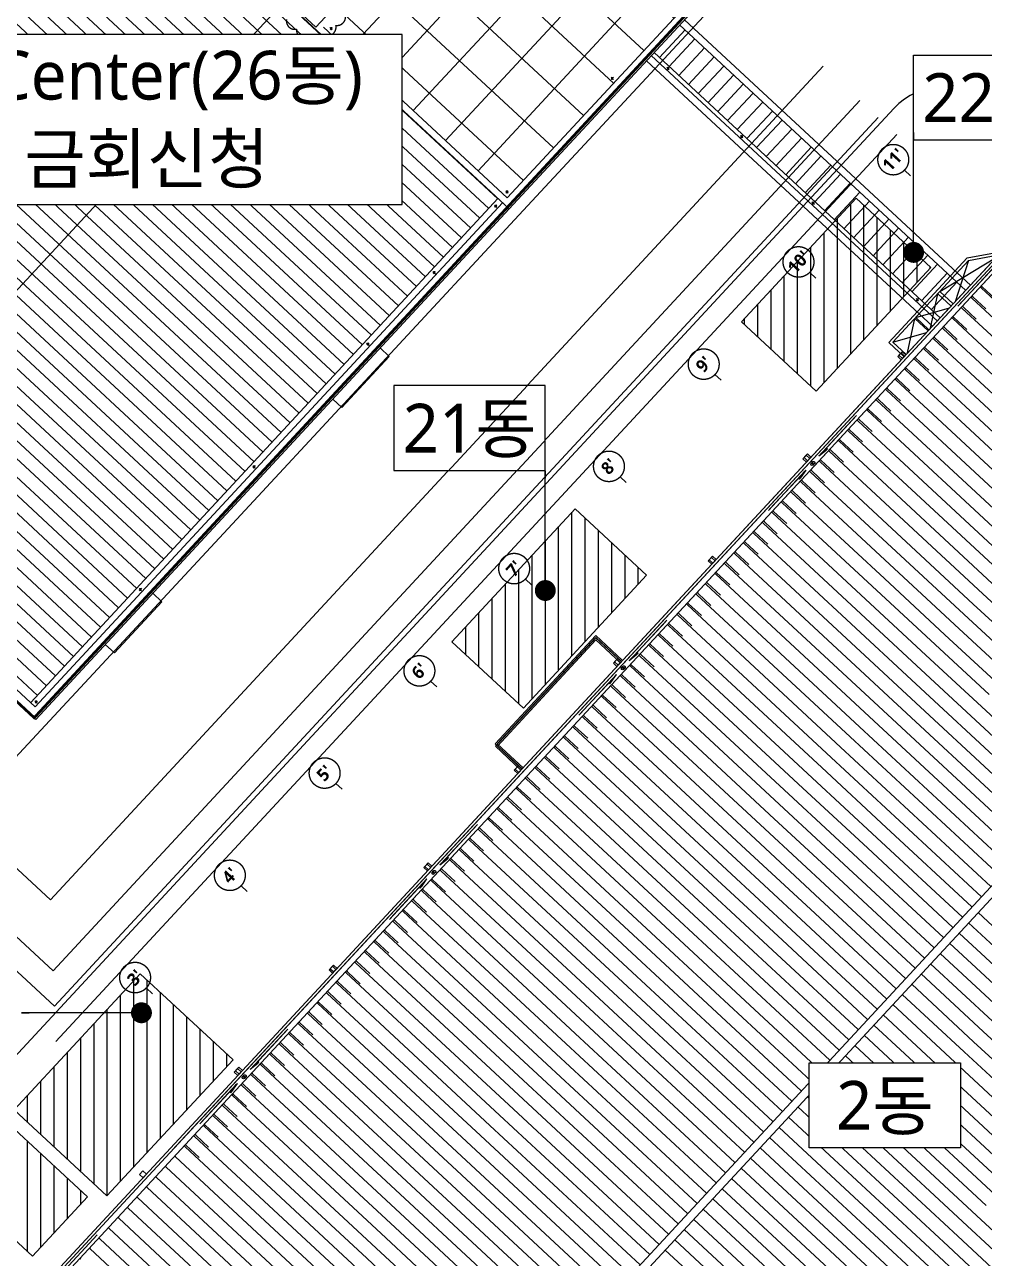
# Model space of a CAD drawing. Header units: millimetres. Extents: x 0 to 841000, y 0 to 594000.
# Drawn here: x 269345 to 338204, y 309302 to 397777 of the extents above; entities that cross this region are included whole.
import ezdxf
from ezdxf.enums import TextEntityAlignment as Align
from ezdxf.xclip import XClip

# ---------------------------------------------------------------- set-up
doc = ezdxf.new("R2010")
doc.units = ezdxf.units.MM
doc.header["$LTSCALE"] = 1000
doc.header["$XCLIPFRAME"] = 0
doc.linetypes.add('DASHED', pattern=[0.75, 0.5, -0.25])
doc.layers.get('Defpoints').update_dxf_attribs({"color": 137})
for name, color, linetype in [('SYM-LEAD', 6, 'Continuous'), ('TEXT', 3, 'Continuous'), ('XR-PLAN$0$ELE-3', 8, 'Continuous'), ('XR-PLAN$0$ELE-4', 8, 'Continuous'), ('XR-PLAN$0$ELE-5', 8, 'Continuous'), ('XR-PLAN$0$ELE-6', 8, 'Continuous'), ('XR-PLAN$0$ELE-8', 8, 'Continuous'), ('XR-PLAN$0$HAT', 8, 'Continuous'), ('XR-PLAN$0$R.D', 6, 'Continuous'), ('XR-PLAN$0$WALL-D', 8, 'Continuous'), ('XR-PLAN$0$입면선', 8, 'Continuous'), ('XR-SITE PLAN$0$ETC-8', 8, 'Continuous'), ('XR-SITE PLAN$0$건물', 3, 'Continuous'), ('XR-SITE PLAN$0$입면선', 8, 'Continuous'), ('일반형 주차', 5, 'Continuous')]:
    doc.layers.add(name, color=color, linetype=linetype)
doc.layers.add('XR-PLAN$0$추가 수정 사항', color=167, linetype='Continuous', plot=False)
doc.styles.add('$0$스타일1', font='malgun.ttf')
doc.styles.add('XR-PLAN$0$스타일2', font='malgunbd.ttf')
doc.styles.add('스타일1', font='malgun.ttf')
doc.dimstyles.new('DIM-QD 1', dxfattribs={"dimtxt": 3, "dimasz": 1.5, "dimexe": 1, "dimexo": 0, "dimgap": 1, "dimtad": 1, "dimdec": 3, "dimdsep": 46, "dimlunit": 6, "dimtxsty": '$0$스타일1', "dimblk1": 'ARCHTICK', "dimblk2": 'ARCHTICK', "dimsah": 1, "dimcen": 0, "dimclrd": 256, "dimclre": 256, "dimclrt": 3, "dimazin": 2, "dimtfac": 1, "dimtdec": 3, "dimtix": 1, "dimtmove": 2, "dimatfit": 3, "dimldrblk": 'ARCHTICK', "dimfxl": 1, "dimtolj": 1, "dimtzin": 0, "dimarcsym": 0})

# ---------------------------------------------------------------- blocks, each defined once
blk = doc.blocks.new('_ARCHTICK')
at = {"color": 0, "linetype": 'ByBlock', "const_width": 0.15}
blk.add_lwpolyline([(-0.5, -0.5), (0.5, 0.5)], dxfattribs=at)
blk = doc.blocks.new('XR-PLAN$0$1')
blk.add_line((0, 600), (0, 0))
blk.add_circle((0, 1700), 1100)
at = {"style": 'XR-PLAN$0$스타일2'}
blk.add_attdef('X', text='', height=900, dxfattribs=at).set_placement((0, 1700), align=Align.MIDDLE)
blk = doc.blocks.new('XR-PLAN$0$I-Center 지붕 평면도')
at = {"layer": 'XR-PLAN$0$입면선', "ltscale": 200}
for p, q in [((-50300, 3200), (-50300, 570)), ((-50300, 3200), (-39700, 3200)), ((-50200, 3100), (-50200, 570)), ((-50200, 3100), (-39800, 3100)), ((-39800, 3100), (-39800, 570)), ((-39700, 3200), (-39700, 570)), ((-100350, 570), (540, 570)), ((-100150, 370), (340, 370)), ((-84582, 205), (-80736, 205)), ((-81428, 205), (-81428, 105)), ((-81428, 105), (-80736, 205)), ((-75418, 205), (-79264, 205)), ((-78572, 105), (-79264, 205)), ((-78572, 205), (-78572, 105)), ((-64582, 205), (-60736, 205)), ((-61428, 205), (-61428, 105)), ((-61428, 105), (-60736, 205)), ((-55418, 205), (-59264, 205)), ((-58572, 105), (-59264, 205)), ((-58572, 205), (-58572, 105)), ((-44582, 205), (-40736, 205)), ((-41428, 205), (-41428, 105)), ((-41428, 105), (-40736, 205)), ((-35418, 205), (-39264, 205)), ((-38572, 105), (-39264, 205)), ((-38572, 205), (-38572, 105)), ((-24582, 205), (-20736, 205)), ((-21428, 205), (-21428, 105)), ((-21428, 105), (-20736, 205)), ((-15418, 205), (-19264, 205)), ((-18572, 105), (-19264, 205)), ((-18572, 205), (-18572, 105)), ((-4582, 205), (-736, 205)), ((-100150, -30), (340, -30)), ((-100150, -29700), (340, -29700)), ((-100150, -30300), (340, -30300))]:
    blk.add_line(p, q, dxfattribs=at)
at = {"layer": 'XR-PLAN$0$입면선', "ltscale": 20}
for p, q in [((-88500, -15000), (-88500, -130)), ((-87500, -15000), (-87500, -130)), ((-86500, -130), (-86500, -30)), ((-86500, -15000), (-86500, -130)), ((-85500, -130), (-85500, -30)), ((-85500, -15000), (-85500, -130)), ((-84500, -130), (-84500, -30)), ((-84500, -15000), (-84500, -130)), ((-83500, -130), (-83500, -30)), ((-83500, -15000), (-83500, -130)), ((-82500, -130), (-82500, -30)), ((-82500, -15000), (-82500, -130)), ((-81500, -130), (-81500, -30)), ((-81500, -15000), (-81500, -130)), ((-80500, -130), (-80500, -30)), ((-80500, -15000), (-80500, -130)), ((-79500, -130), (-79500, -30)), ((-79500, -15000), (-79500, -130)), ((-78500, -130), (-78500, -30)), ((-78500, -15000), (-78500, -130)), ((-77500, -130), (-77500, -30)), ((-77500, -29700), (-77500, -130)), ((-76500, -130), (-76500, -30)), ((-76500, -29700), (-76500, -130)), ((-75500, -130), (-75500, -30)), ((-75500, -29700), (-75500, -130)), ((-74500, -130), (-74500, -30)), ((-74500, -15000), (-74500, -130)), ((-73500, -130), (-73500, -30)), ((-73500, -15000), (-73500, -130)), ((-72500, -130), (-72500, -30)), ((-72500, -15000), (-72500, -130)), ((-71500, -130), (-71500, -30)), ((-71500, -15000), (-71500, -130)), ((-70500, -130), (-70500, -30)), ((-70500, -15000), (-70500, -130)), ((-69500, -130), (-69500, -30)), ((-69500, -15000), (-69500, -130)), ((-68500, -130), (-68500, -30)), ((-68500, -15000), (-68500, -130)), ((-67500, -130), (-67500, -30)), ((-67500, -15000), (-67500, -130)), ((-66500, -130), (-66500, -30)), ((-66500, -15000), (-66500, -130)), ((-65500, -130), (-65500, -30)), ((-65500, -15000), (-65500, -130)), ((-64500, -130), (-64500, -30)), ((-64500, -15000), (-64500, -130)), ((-63500, -130), (-63500, -30)), ((-63500, -15000), (-63500, -130)), ((-62500, -130), (-62500, -30)), ((-62500, -15000), (-62500, -130)), ((-61500, -130), (-61500, -30)), ((-61500, -15000), (-61500, -130)), ((-60500, -130), (-60500, -30)), ((-60500, -15000), (-60500, -130)), ((-59500, -130), (-59500, -30)), ((-59500, -15000), (-59500, -130)), ((-58500, -130), (-58500, -30)), ((-58500, -15000), (-58500, -130)), ((-57500, -130), (-57500, -30)), ((-57500, -15000), (-57500, -130)), ((-56500, -130), (-56500, -30)), ((-56500, -15000), (-56500, -130)), ((-55500, -130), (-55500, -30)), ((-55500, -15000), (-55500, -130)), ((-54500, -130), (-54500, -30)), ((-54500, -15000), (-54500, -130)), ((-53500, -130), (-53500, -30)), ((-53500, -15000), (-53500, -130)), ((-52500, -130), (-52500, -30)), ((-52500, -15000), (-52500, -130)), ((-51500, -130), (-51500, -30)), ((-51500, -15000), (-51500, -130)), ((-50500, -130), (-50500, -30)), ((-50500, -15000), (-50500, -130)), ((-49500, -130), (-49500, -30)), ((-49500, -15000), (-49500, -130)), ((-48500, -130), (-48500, -30)), ((-48500, -15000), (-48500, -130)), ((-47500, -130), (-47500, -30)), ((-47500, -15000), (-47500, -130)), ((-46500, -130), (-46500, -30)), ((-46500, -15000), (-46500, -130)), ((-45500, -130), (-45500, -30)), ((-45500, -15000), (-45500, -130)), ((-44500, -130), (-44500, -30)), ((-44500, -15000), (-44500, -130)), ((-43500, -130), (-43500, -30)), ((-43500, -15000), (-43500, -130)), ((-42500, -130), (-42500, -30)), ((-42500, -15000), (-42500, -130)), ((-41500, -130), (-41500, -30)), ((-41500, -15000), (-41500, -130)), ((-40500, -130), (-40500, -30)), ((-40500, -15000), (-40500, -130)), ((-39500, -130), (-39500, -30)), ((-39500, -15000), (-39500, -130)), ((-38500, -130), (-38500, -30)), ((-38500, -15000), (-38500, -130)), ((-37500, -130), (-37500, -30)), ((-37500, -15000), (-37500, -130)), ((-36500, -130), (-36500, -30)), ((-36500, -15000), (-36500, -130)), ((-35500, -130), (-35500, -30)), ((-35500, -15000), (-35500, -130)), ((-34500, -130), (-34500, -30)), ((-34500, -15000), (-34500, -130)), ((-33500, -130), (-33500, -30)), ((-33500, -15000), (-33500, -130)), ((-32500, -130), (-32500, -30)), ((-32500, -15000), (-32500, -130)), ((-31500, -130), (-31500, -30)), ((-31500, -15000), (-31500, -130)), ((-30500, -130), (-30500, -30)), ((-30500, -15000), (-30500, -130)), ((-29500, -130), (-29500, -30)), ((-29500, -15000), (-29500, -130)), ((-28500, -130), (-28500, -30)), ((-28500, -15000), (-28500, -130)), ((-27500, -130), (-27500, -30)), ((-27500, -15000), (-27500, -130)), ((-26500, -130), (-26500, -30)), ((-26500, -15000), (-26500, -130)), ((-25500, -130), (-25500, -30)), ((-25500, -15000), (-25500, -130)), ((-24500, -130), (-24500, -30)), ((-24500, -15000), (-24500, -130)), ((-23500, -130), (-23500, -30)), ((-23500, -29700), (-23500, -130)), ((-22500, -130), (-22500, -30)), ((-22500, -29700), (-22500, -130)), ((-21500, -130), (-21500, -30)), ((-21500, -15000), (-21500, -130)), ((-20500, -130), (-20500, -30)), ((-20500, -15000), (-20500, -130)), ((-19500, -130), (-19500, -30)), ((-19500, -15000), (-19500, -130)), ((-18500, -130), (-18500, -30)), ((-18500, -15000), (-18500, -130)), ((-17500, -130), (-17500, -30)), ((-17500, -15000), (-17500, -130)), ((-16500, -130), (-16500, -30)), ((-16500, -15000), (-16500, -130)), ((-15500, -130), (-15500, -30)), ((-15500, -15000), (-15500, -130)), ((-14500, -130), (-14500, -30)), ((-14500, -15000), (-14500, -130)), ((-13500, -130), (-13500, -30)), ((-13500, -15000), (-13500, -130)), ((-12500, -130), (-12500, -30)), ((-12500, -15000), (-12500, -130)), ((-11500, -130), (-11500, -30)), ((-11500, -15000), (-11500, -130)), ((-10500, -130), (-10500, -30)), ((-10500, -15000), (-10500, -130)), ((-9500, -130), (-9500, -30)), ((-9500, -15000), (-9500, -130)), ((-8500, -130), (-8500, -30)), ((-8500, -15000), (-8500, -130)), ((-7500, -130), (-7500, -30)), ((-7500, -15000), (-7500, -130)), ((-6500, -130), (-6500, -30)), ((-6500, -15000), (-6500, -130)), ((-5500, -130), (-5500, -30)), ((-5500, -15000), (-5500, -130)), ((-4500, -130), (-4500, -30)), ((-4500, -15000), (-4500, -130)), ((-3500, -130), (-3500, -30)), ((-3500, -15000), (-3500, -130)), ((-2500, -130), (-2500, -30)), ((-2500, -15000), (-2500, -130))]:
    blk.add_line(p, q, dxfattribs=at)
at = {"layer": 'XR-PLAN$0$입면선', "ltscale": 200}
for points in [[(-80175, 570), (-79825, 570), (-79825, 920), (-80175, 920)], [(-70175, 570), (-69825, 570), (-69825, 920), (-70175, 920)], [(-60175, 570), (-59825, 570), (-59825, 920), (-60175, 920)], [(-50650, 570), (-50300, 570), (-50300, 920), (-50650, 920)], [(-40175, 570), (-39825, 570), (-39825, 920), (-40175, 920)], [(-30175, 570), (-29825, 570), (-29825, 920), (-30175, 920)], [(-20175, 570), (-19825, 570), (-19825, 920), (-20175, 920)], [(-10175, 570), (-9825, 570), (-9825, 920), (-10175, 920)]]:
    blk.add_lwpolyline(points, close=True, dxfattribs=at)
for centre in [(-80000, 170), (-60000, 170), (-40000, 170), (-20000, 170)]:
    blk.add_circle(centre, 100, dxfattribs=at)
blk = doc.blocks.new('XR-PLAN$0$sheet-line')
at = {"layer": 'Defpoints'}
blk.add_lwpolyline([(168200, -356400), (0, -356400), (0, -237600), (168200, -237600)], close=True, dxfattribs=at)
blk = doc.blocks.new('XR-PLAN$0$%%P150RD')
at = {"layer": 'XR-PLAN$0$R.D', "color": 1}
for p, q in [((-175, 0), (175, 0)), ((0, 175), (0, -175))]:
    blk.add_line(p, q, dxfattribs=at)
at = {"layer": 'XR-PLAN$0$R.D'}
blk.add_circle((0, 0), 75, dxfattribs=at)
blk = doc.blocks.new('XR-PLAN')
at = {"layer": 'XR-PLAN$0$HAT'}
h = blk.add_hatch(dxfattribs=at)
h.set_pattern_fill('LINE', color=256, scale=300, angle=90)
h.set_pattern_definition([(90, (-15137.6, -419518.9), (-952.5, 6e-14), [])])
h.paths.add_polyline_path([(391400, 64400), (378100, 64400), (378100, 55900), (391400, 55900)])
h.paths.add_polyline_path([(402900, 64400), (391400, 64400), (391400, 55900), (402900, 55900)])
h.paths.add_polyline_path([(414400, 64400), (402900, 64400), (402900, 55900), (414400, 55900)])
h.paths.add_polyline_path([(427400, 64400), (414400, 64400), (414400, 55900), (427400, 55900)])
h.paths.add_polyline_path([(391400, 72900), (378100, 72900), (378100, 64400), (391400, 64400)])
h.paths.add_polyline_path([(402900, 72900), (391400, 72900), (391400, 64400), (402900, 64400)])
h.paths.add_polyline_path([(414400, 72900), (402900, 72900), (402900, 64400), (414400, 64400)])
h.paths.add_polyline_path([(427400, 72900), (414400, 72900), (414400, 64400), (427400, 64400)])
h.paths.add_polyline_path([(391400, 85250), (378100, 85250), (378100, 72900), (391400, 72900)])
h.paths.add_polyline_path([(427400, 85250), (414400, 85250), (414400, 72900), (427400, 72900)])
h.paths.add_polyline_path([(414400, 85250), (402900, 85250), (402900, 72900), (414400, 72900)])
h.paths.add_polyline_path([(402900, 85250), (391400, 85250), (391400, 72900), (402900, 72900)])
h.paths.add_polyline_path([(391400, 43550), (402900, 43550), (402900, 55900), (391400, 55900)])
h.paths.add_polyline_path([(378100, 43550), (391400, 43550), (391400, 55900), (378100, 55900)])
h.paths.add_polyline_path([(414400, 43550), (427400, 43550), (427400, 55900), (414400, 55900)])
h.paths.add_polyline_path([(402900, 43550), (414400, 43550), (414400, 55900), (402900, 55900)])
h = blk.add_hatch(dxfattribs=at)
h.set_pattern_fill('ANSI37', color=256, scale=1000, angle=45)
h.set_pattern_definition([(90, (103600, 26150), (-3175, 0), []), (180, (103600, 26150), (-2e-13, -3175), [])])
h.paths.add_polyline_path([(438400, 55900), (427900, 55900), (427900, 43100), (438400, 43100)])
h.paths.add_polyline_path([(438400, 85700), (427900, 85700), (427900, 73900), (438400, 73900)])
h.paths.add_polyline_path([(448700, 85700), (438400, 85700), (438400, 73900), (448700, 73900)])
h.paths.add_polyline_path([(448700, 55900), (438400, 55900), (438400, 43100), (448700, 43100)])
h.paths.add_polyline_path([(438400, 72725), (448700, 72725), (448700, 73900), (438400, 73900)])
h.paths.add_polyline_path([(436300, 56200), (433900, 56200), (433900, 60075), (436300, 60075)], flags=16)
h.paths.add_polyline_path([(427900, 66310), (436500, 66310), (436500, 61490), (427900, 61490), (427900, 55900), (438400, 55900), (438400, 73900), (427900, 73900)])
h.paths.add_polyline_path([(448700, 72115), (438400, 72115), (438400, 55900), (448700, 55900)])
h = blk.add_hatch(dxfattribs=at)
h.set_pattern_fill('_USER', color=256, scale=950, pattern_type=0)
h.set_pattern_definition([(0, (0, 0), (0, 950), [])])
h.paths.add_polyline_path([(442700, 42465), (442700, 14440), (445400, 14440), (445400, 42465)])
at = {"layer": 'Defpoints'}
for points in [[(345700, 114600), (483100, 114600), (483100, 4200), (345700, 4200)], [(461100, 25700), (361500, 25700), (361500, 102300), (461100, 102300)], [(459300, 27500), (363300, 27500), (363300, 100500), (459300, 100500)], [(457500, 29300), (365100, 29300), (365100, 98700), (457500, 98700)], [(453900, 32900), (368700, 32900), (368700, 95100), (453900, 95100)]]:
    blk.add_lwpolyline(points, close=True, dxfattribs=at)
at = {"layer": 'XR-PLAN$0$ELE-3'}
blk.add_line((427900, 61100), (427900, 43100), dxfattribs=at)
blk.add_lwpolyline([(427400, 42465), (449335, 42465), (449335, 86335), (427400, 86335)], close=True, dxfattribs=at)
blk.add_lwpolyline([(448700, 72115), (448700, 43100), (427900, 43100)], dxfattribs=at)
at = {"layer": 'XR-PLAN$0$ELE-4'}
blk.add_line((378100, 64400), (427400, 64400), dxfattribs=at)
for points in [[(427400, 42465), (377465, 42465), (377465, 86335), (427400, 86335)], [(427400, 43100), (378100, 43100), (378100, 85700), (427400, 85700)]]:
    blk.add_lwpolyline(points, dxfattribs=at)
at = {"layer": 'XR-PLAN$0$ELE-5'}
for p, q in [((378100, 43550), (427400, 43550)), ((442700, 42465), (442700, 14440))]:
    blk.add_line(p, q, dxfattribs=at)
at = {"layer": 'XR-PLAN$0$ELE-6'}
for p, q in [((441900, 42465), (441900, 14440)), ((442400, 42465), (442400, 14440)), ((445400, 14440), (445400, 42465)), ((445900, 14440), (445900, 42465))]:
    blk.add_line(p, q, dxfattribs=at)
blk.add_lwpolyline([(434625, 66310), (427540, 66310), (427540, 61490), (436385, 61490), (436385, 66310), (435625, 66310)], dxfattribs=at)
at = {"layer": 'XR-PLAN$0$ELE-8'}
for points in [[(384800, 42465), (384800, 41565), (389800, 41565), (389800, 42465)], [(408800, 42465), (408800, 41565), (413800, 41565), (413800, 42465)]]:
    blk.add_lwpolyline(points, dxfattribs=at)
at = {"layer": 'XR-PLAN$0$추가 수정 사항'}
blk.add_lwpolyline([(426490.17, 63408.3, 0.52056705), (426490.17, 62408.3, 0.52056705), (426490.17, 61408.3, 0.52056705), (426607.14, 60525.27, 0.52056705), (427607.14, 60525.27, 0.52056705), (428607.14, 60525.27, 0.52056705), (429607.14, 60525.27, 0.52056705)], format="xyb", dxfattribs=at)
ref = blk.add_blockref('XR-PLAN$0$I-Center 지붕 평면도', (448900, 13900))
XClip(ref).set_block_clipping_path([(-103200.0000000001, -9668.800941873), (34200, 100522.8029125886)])
at = {"layer": 'Defpoints'}
ref = blk.add_blockref('XR-PLAN$0$1', (368737.06, 22952.64), dxfattribs=at)
ref.add_attrib('X', "3'", dxfattribs={"height": 900, "style": 'XR-PLAN$0$스타일2'}).set_placement((368737.06, 24652.64), align=Align.MIDDLE)
ref = blk.add_blockref('XR-PLAN$0$1', (378737.06, 22952.64), dxfattribs=at)
ref.add_attrib('X', "4'", dxfattribs={"height": 900, "style": 'XR-PLAN$0$스타일2'}).set_placement((378737.06, 24652.64), align=Align.MIDDLE)
ref = blk.add_blockref('XR-PLAN$0$1', (388737.06, 22952.64), dxfattribs=at)
ref.add_attrib('X', "5'", dxfattribs={"height": 900, "style": 'XR-PLAN$0$스타일2'}).set_placement((388737.06, 24652.64), align=Align.MIDDLE)
ref = blk.add_blockref('XR-PLAN$0$1', (398737.06, 22952.64), dxfattribs=at)
ref.add_attrib('X', "6'", dxfattribs={"height": 900, "style": 'XR-PLAN$0$스타일2'}).set_placement((398737.06, 24652.64), align=Align.MIDDLE)
ref = blk.add_blockref('XR-PLAN$0$1', (408737.06, 22952.64), dxfattribs=at)
ref.add_attrib('X', "7'", dxfattribs={"height": 900, "style": 'XR-PLAN$0$스타일2'}).set_placement((408737.06, 24652.64), align=Align.MIDDLE)
ref = blk.add_blockref('XR-PLAN$0$1', (418737.06, 22952.64), dxfattribs=at)
ref.add_attrib('X', "8'", dxfattribs={"height": 900, "style": 'XR-PLAN$0$스타일2'}).set_placement((418737.06, 24652.64), align=Align.MIDDLE)
ref = blk.add_blockref('XR-PLAN$0$1', (428737.06, 22952.64), dxfattribs=at)
ref.add_attrib('X', "9'", dxfattribs={"height": 900, "style": 'XR-PLAN$0$스타일2'}).set_placement((428737.06, 24652.64), align=Align.MIDDLE)
ref = blk.add_blockref('XR-PLAN$0$1', (438737.06, 22952.64), dxfattribs=at)
ref.add_attrib('X', "10'", dxfattribs={"height": 900, "style": 'XR-PLAN$0$스타일2'}).set_placement((438737.06, 24652.64), align=Align.MIDDLE)
ref = blk.add_blockref('XR-PLAN$0$1', (448737.06, 22952.64), dxfattribs=at)
ref.add_attrib('X', "11'", dxfattribs={"height": 900, "style": 'XR-PLAN$0$스타일2'}).set_placement((448737.06, 24652.64), align=Align.MIDDLE)
at = {"layer": 'XR-PLAN$0$R.D', "xscale": -0.6666666666666666, "yscale": 0.6666666666666666, "zscale": 0.6666666666666666}
for p in [(428200, 60615), (378400, 43300), (389400, 43300), (401400, 43300), (413400, 43300), (420400, 43300), (426900, 43300), (428200, 43400), (439300, 43400), (442550, 40950), (442550, 33750), (442550, 26750), (442550, 16550)]:
    blk.add_blockref('XR-PLAN$0$%%P150RD', p, dxfattribs=at)
at = {"layer": 'XR-PLAN$0$WALL-D'}
blk.add_blockref('XR-PLAN$0$sheet-line', (336400, 356400), dxfattribs=at)
blk = doc.blocks.new('XR-SITE PLAN$0$I-Center roof')
at = {"ltscale": 200}
for p, q in [((177075, 231080), (177075, 228580)), ((177075, 231080), (187675, 231080)), ((177175, 230980), (177175, 228580)), ((177175, 230980), (187575, 230980)), ((187575, 230980), (187575, 228580)), ((187675, 231080), (187675, 228580)), ((217506, 228580), (217506, 230080)), ((217506, 230080), (225773, 230080)), ((225773, 230080), (227795, 228580)), ((217706, 228580), (217706, 229880)), ((217706, 229880), (225706, 229880)), ((217706, 229880), (219861, 228580)), ((217872, 228580), (220027, 229880)), ((220027, 228580), (220027, 229880)), ((220125, 228580), (220125, 229880)), ((220125, 229880), (222294, 228580)), ((220283, 228580), (222461, 229880)), ((222461, 228580), (222461, 229880)), ((222661, 228580), (222661, 229880)), ((222661, 229880), (227236, 228580)), ((225706, 229880), (222878, 228580)), ((225706, 229880), (227454, 228580)), ((126675, 228580), (228075, 228580)), ((126875, 228380), (227875, 228380)), ((126875, 227980), (227875, 227980)), ((131957, 228215), (128110, 228215)), ((142792, 228215), (146639, 228215)), ((145946, 228215), (145946, 228115)), ((145946, 228115), (146639, 228215)), ((151957, 228215), (148110, 228215)), ((148803, 228115), (148110, 228215)), ((148803, 228215), (148803, 228115)), ((162792, 228215), (166639, 228215)), ((165946, 228215), (165946, 228115)), ((165946, 228115), (166639, 228215)), ((171957, 228215), (168110, 228215)), ((168803, 228115), (168110, 228215)), ((168803, 228215), (168803, 228115)), ((182792, 228215), (186639, 228215)), ((185946, 228215), (185946, 228115)), ((185946, 228115), (186639, 228215)), ((191957, 228215), (188110, 228215)), ((188803, 228115), (188110, 228215)), ((188803, 228215), (188803, 228115)), ((202792, 228215), (206639, 228215)), ((205946, 228215), (205946, 228115)), ((205946, 228115), (206639, 228215)), ((211957, 228215), (208110, 228215)), ((208803, 228115), (208110, 228215)), ((208803, 228215), (208803, 228115)), ((222792, 228215), (226639, 228215)), ((126875, 198180), (227875, 198180)), ((126875, 197580), (227875, 197580))]:
    blk.add_line(p, q, dxfattribs=at)
at = {"ltscale": 20}
for p, q in [((129875, 227880), (129875, 227980)), ((130875, 227880), (130875, 227980)), ((130875, 212880), (130875, 227880)), ((131875, 227880), (131875, 227980)), ((131875, 212880), (131875, 227880)), ((132875, 227880), (132875, 227980)), ((132875, 212880), (132875, 227880)), ((133875, 227880), (133875, 227980)), ((133875, 212880), (133875, 227880)), ((134875, 227880), (134875, 227980)), ((134875, 212880), (134875, 227880)), ((135875, 227880), (135875, 227980)), ((135875, 212880), (135875, 227880)), ((136875, 227880), (136875, 227980)), ((136875, 212880), (136875, 227880)), ((137875, 227880), (137875, 227980)), ((137875, 212880), (137875, 227880)), ((138875, 227880), (138875, 227980)), ((138875, 212880), (138875, 227880)), ((139875, 227880), (139875, 227980)), ((139875, 212880), (139875, 227880)), ((140875, 227880), (140875, 227980)), ((140875, 212880), (140875, 227880)), ((141875, 227880), (141875, 227980)), ((141875, 212880), (141875, 227880)), ((142875, 227880), (142875, 227980)), ((142875, 212880), (142875, 227880)), ((143875, 227880), (143875, 227980)), ((143875, 212880), (143875, 227880)), ((144875, 227880), (144875, 227980)), ((144875, 212880), (144875, 227880)), ((145875, 227880), (145875, 227980)), ((145875, 212880), (145875, 227880)), ((146875, 227880), (146875, 227980)), ((146875, 212880), (146875, 227880)), ((147875, 227880), (147875, 227980)), ((147875, 212880), (147875, 227880)), ((148875, 227880), (148875, 227980)), ((148875, 212880), (148875, 227880)), ((149875, 227880), (149875, 227980)), ((149875, 198180), (149875, 227880)), ((150875, 227880), (150875, 227980)), ((150875, 198180), (150875, 227880)), ((151875, 227880), (151875, 227980)), ((151875, 212880), (151875, 227880)), ((152875, 227880), (152875, 227980)), ((152875, 212880), (152875, 227880)), ((153875, 227880), (153875, 227980)), ((153875, 212880), (153875, 227880)), ((154875, 227880), (154875, 227980)), ((154875, 212880), (154875, 227880)), ((155875, 227880), (155875, 227980)), ((155875, 212880), (155875, 227880)), ((156875, 227880), (156875, 227980)), ((156875, 212880), (156875, 227880)), ((157875, 227880), (157875, 227980)), ((157875, 212880), (157875, 227880)), ((158875, 227880), (158875, 227980)), ((158875, 212880), (158875, 227880)), ((159875, 227880), (159875, 227980)), ((159875, 212880), (159875, 227880)), ((160875, 227880), (160875, 227980)), ((160875, 212880), (160875, 227880)), ((161875, 227880), (161875, 227980)), ((161875, 212880), (161875, 227880)), ((162875, 227880), (162875, 227980)), ((162875, 212880), (162875, 227880)), ((163875, 227880), (163875, 227980)), ((163875, 212880), (163875, 227880)), ((164875, 227880), (164875, 227980)), ((164875, 212880), (164875, 227880)), ((165875, 227880), (165875, 227980)), ((165875, 212880), (165875, 227880)), ((166875, 227880), (166875, 227980)), ((166875, 212880), (166875, 227880)), ((167875, 227880), (167875, 227980)), ((167875, 212880), (167875, 227880)), ((168875, 227880), (168875, 227980)), ((168875, 212880), (168875, 227880)), ((169875, 227880), (169875, 227980)), ((169875, 212880), (169875, 227880)), ((170875, 227880), (170875, 227980)), ((170875, 212880), (170875, 227880)), ((171875, 227880), (171875, 227980)), ((171875, 212880), (171875, 227880)), ((172875, 227880), (172875, 227980)), ((172875, 212880), (172875, 227880)), ((173875, 227880), (173875, 227980)), ((173875, 212880), (173875, 227880)), ((174875, 227880), (174875, 227980)), ((174875, 212880), (174875, 227880)), ((175875, 227880), (175875, 227980)), ((175875, 212880), (175875, 227880)), ((176875, 227880), (176875, 227980)), ((176875, 212880), (176875, 227880)), ((177875, 227880), (177875, 227980)), ((177875, 212880), (177875, 227880)), ((178875, 227880), (178875, 227980)), ((178875, 212880), (178875, 227880)), ((179875, 227880), (179875, 227980)), ((179875, 212880), (179875, 227880)), ((180875, 227880), (180875, 227980)), ((180875, 212880), (180875, 227880)), ((181875, 227880), (181875, 227980)), ((181875, 212880), (181875, 227880)), ((182875, 227880), (182875, 227980)), ((182875, 212880), (182875, 227880)), ((183875, 227880), (183875, 227980)), ((183875, 212880), (183875, 227880)), ((184875, 227880), (184875, 227980)), ((184875, 212880), (184875, 227880)), ((185875, 227880), (185875, 227980)), ((185875, 212880), (185875, 227880)), ((186875, 227880), (186875, 227980)), ((186875, 212880), (186875, 227880)), ((187875, 227880), (187875, 227980)), ((187875, 212880), (187875, 227880)), ((188875, 227880), (188875, 227980)), ((188875, 212880), (188875, 227880)), ((189875, 227880), (189875, 227980)), ((189875, 212880), (189875, 227880)), ((190875, 227880), (190875, 227980)), ((190875, 212880), (190875, 227880)), ((191875, 227880), (191875, 227980)), ((191875, 212880), (191875, 227880)), ((192875, 227880), (192875, 227980)), ((192875, 212880), (192875, 227880)), ((193875, 227880), (193875, 227980)), ((193875, 212880), (193875, 227880)), ((194875, 227880), (194875, 227980)), ((194875, 212880), (194875, 227880)), ((195875, 227880), (195875, 227980)), ((195875, 212880), (195875, 227880)), ((196875, 227880), (196875, 227980)), ((196875, 212880), (196875, 227880)), ((197875, 227880), (197875, 227980)), ((197875, 212880), (197875, 227880)), ((198875, 227880), (198875, 227980)), ((198875, 212880), (198875, 227880)), ((199875, 227880), (199875, 227980)), ((199875, 212880), (199875, 227880)), ((200875, 227880), (200875, 227980)), ((200875, 212880), (200875, 227880)), ((201875, 227880), (201875, 227980)), ((201875, 212880), (201875, 227880)), ((202875, 227880), (202875, 227980)), ((202875, 212880), (202875, 227880)), ((203875, 227880), (203875, 227980)), ((203875, 207636), (203875, 227880)), ((204875, 227880), (204875, 227980)), ((204875, 218787), (204875, 227880)), ((205875, 227880), (205875, 227980)), ((205875, 212880), (205875, 227880)), ((206875, 227880), (206875, 227980)), ((206875, 212880), (206875, 227880)), ((207875, 227880), (207875, 227980)), ((207875, 212880), (207875, 227880)), ((208875, 227880), (208875, 227980)), ((208875, 212880), (208875, 227880)), ((209875, 227880), (209875, 227980)), ((209875, 212880), (209875, 227880)), ((210875, 227880), (210875, 227980)), ((210875, 212880), (210875, 227880)), ((211875, 227880), (211875, 227980)), ((211875, 212880), (211875, 227880)), ((212875, 227880), (212875, 227980)), ((212875, 212880), (212875, 227880)), ((213875, 227880), (213875, 227980)), ((213875, 212880), (213875, 227880)), ((214875, 227880), (214875, 227980)), ((214875, 212880), (214875, 227880)), ((215875, 227880), (215875, 227980)), ((215875, 212880), (215875, 227880)), ((216875, 227880), (216875, 227980)), ((216875, 212880), (216875, 227880)), ((217875, 227880), (217875, 227980)), ((217875, 212880), (217875, 227880)), ((218875, 227880), (218875, 227980)), ((218875, 212880), (218875, 227880)), ((219875, 227880), (219875, 227980)), ((219875, 212880), (219875, 227880)), ((220875, 227880), (220875, 227980)), ((220875, 212880), (220875, 227880)), ((221875, 227880), (221875, 227980)), ((221875, 212880), (221875, 227880)), ((222875, 227880), (222875, 227980)), ((222875, 212880), (222875, 227880)), ((223875, 227880), (223875, 227980)), ((223875, 212880), (223875, 227880)), ((224875, 227880), (224875, 227980)), ((224875, 212880), (224875, 227880)), ((204875, 212880), (204875, 218787)), ((143875, 198180), (143875, 212880)), ((144875, 198180), (144875, 212880)), ((145875, 198180), (145875, 212880)), ((146875, 198180), (146875, 212880)), ((147875, 198180), (147875, 212880)), ((148875, 198180), (148875, 212880)), ((151875, 198180), (151875, 212880)), ((152875, 198180), (152875, 212880)), ((153875, 198180), (153875, 212880)), ((154875, 198180), (154875, 212880)), ((155875, 198180), (155875, 212880)), ((156875, 198180), (156875, 212880)), ((157875, 198180), (157875, 212880)), ((158875, 198180), (158875, 212880)), ((159875, 198180), (159875, 212880)), ((160875, 198180), (160875, 212880)), ((161875, 198180), (161875, 212880)), ((162875, 198180), (162875, 212880)), ((163875, 198180), (163875, 212880)), ((164875, 198180), (164875, 212880)), ((165875, 198180), (165875, 212880)), ((166875, 198180), (166875, 212880)), ((167875, 198180), (167875, 212880)), ((168875, 198180), (168875, 212880)), ((169875, 198180), (169875, 212880)), ((170875, 198180), (170875, 212880)), ((171875, 198180), (171875, 212880)), ((172875, 198180), (172875, 212880)), ((173875, 198180), (173875, 212880)), ((174875, 198180), (174875, 212880)), ((175875, 198180), (175875, 212880)), ((176875, 198180), (176875, 212880)), ((177875, 198180), (177875, 212880)), ((178875, 198180), (178875, 212880)), ((179875, 206558), (179875, 212880)), ((180875, 206558), (180875, 212880)), ((181875, 206558), (181875, 212880)), ((182875, 206558), (182875, 212880)), ((183875, 206558), (183875, 212880)), ((184875, 206558), (184875, 212880)), ((185875, 206558), (185875, 212880)), ((186875, 206558), (186875, 212880)), ((187875, 206558), (187875, 212880)), ((188875, 206558), (188875, 212880)), ((189875, 206558), (189875, 212880)), ((190875, 206558), (190875, 212880)), ((191875, 206558), (191875, 212880)), ((192875, 198180), (192875, 212880)), ((193875, 198180), (193875, 212880)), ((194875, 198180), (194875, 212880)), ((195875, 198180), (195875, 212880)), ((196875, 198180), (196875, 212880)), ((197875, 198180), (197875, 212880)), ((198875, 198180), (198875, 212880)), ((199875, 198180), (199875, 212880)), ((200875, 198180), (200875, 212880)), ((201875, 198180), (201875, 212880)), ((202875, 198180), (202875, 212880)), ((204875, 198180), (204875, 212880)), ((205875, 198180), (205875, 212880)), ((206875, 198180), (206875, 212880)), ((207875, 198180), (207875, 212880)), ((208875, 198180), (208875, 212880)), ((179875, 198180), (179875, 206558)), ((180875, 198180), (180875, 206558)), ((181875, 198180), (181875, 206558)), ((182875, 198180), (182875, 206558)), ((183875, 198180), (183875, 206558)), ((184875, 198180), (184875, 206558)), ((185875, 198180), (185875, 206558)), ((186875, 198180), (186875, 206558)), ((187875, 198180), (187875, 206558)), ((188875, 198180), (188875, 206558)), ((189875, 198180), (189875, 206558)), ((190875, 198180), (190875, 206558)), ((191875, 198180), (191875, 206558)), ((158875, 182880), (158875, 197580)), ((159875, 182880), (159875, 197580)), ((160875, 182880), (160875, 197580)), ((161875, 182880), (161875, 197580)), ((162875, 182880), (162875, 197580)), ((163875, 182880), (163875, 197580)), ((164875, 182880), (164875, 197580)), ((165875, 182880), (165875, 197580)), ((166875, 182880), (166875, 197580)), ((167875, 182880), (167875, 197580)), ((168875, 182880), (168875, 197580)), ((169875, 182880), (169875, 197580)), ((170875, 182880), (170875, 197580)), ((171875, 182880), (171875, 197580)), ((172875, 182880), (172875, 197580)), ((173875, 182880), (173875, 197580)), ((174875, 191519), (174875, 197580)), ((175875, 191519), (175875, 197580)), ((176875, 191519), (176875, 197580)), ((177875, 191519), (177875, 197580)), ((178875, 191519), (178875, 197580)), ((179875, 191519), (179875, 197580)), ((180875, 191519), (180875, 197580)), ((181875, 191519), (181875, 197580)), ((182875, 191519), (182875, 197580)), ((183875, 191519), (183875, 197580)), ((184875, 191519), (184875, 197580)), ((185875, 191519), (185875, 197580)), ((186875, 191519), (186875, 197580)), ((187875, 182880), (187875, 197580)), ((188875, 182880), (188875, 197580)), ((189875, 182880), (189875, 197580)), ((190875, 182880), (190875, 197580)), ((191875, 182880), (191875, 197580)), ((174875, 182880), (174875, 191519)), ((175875, 182880), (175875, 191519)), ((176875, 182880), (176875, 191519)), ((177875, 182880), (177875, 191519)), ((178875, 182880), (178875, 191519)), ((179875, 182880), (179875, 191519)), ((180875, 182880), (180875, 191519)), ((181875, 182880), (181875, 191519)), ((182875, 182880), (182875, 191519)), ((183875, 182880), (183875, 191519)), ((184875, 182880), (184875, 191519)), ((185875, 182880), (185875, 191519)), ((171875, 167880), (171875, 182880)), ((172875, 167880), (172875, 182880)), ((173875, 167880), (173875, 182880)), ((174875, 167880), (174875, 182880)), ((175875, 167880), (175875, 182880))]:
    blk.add_line(p, q, dxfattribs=at)
at = {"ltscale": 200}
for points in [[(137200, 228580), (137550, 228580), (137550, 228930), (137200, 228930)], [(147200, 228580), (147550, 228580), (147550, 228930), (147200, 228930)], [(157200, 228580), (157550, 228580), (157550, 228930), (157200, 228930)], [(167200, 228580), (167550, 228580), (167550, 228930), (167200, 228930)], [(176725, 228580), (177075, 228580), (177075, 228930), (176725, 228930)], [(187200, 228580), (187550, 228580), (187550, 228930), (187200, 228930)], [(197200, 228580), (197550, 228580), (197550, 228930), (197200, 228930)], [(207200, 228580), (207550, 228580), (207550, 228930), (207200, 228930)], [(217200, 228580), (217550, 228580), (217550, 228930), (217200, 228930)]]:
    blk.add_lwpolyline(points, close=True, dxfattribs=at)
for centre in [(147375, 228180), (167375, 228180), (187375, 228180), (207375, 228180)]:
    blk.add_circle(centre, 100, dxfattribs=at)
blk = doc.blocks.new('A$Ca532a4fe')
at = {"layer": 'TEXT', "color": 7}
for points in [[(160663, -165422), (197314, -165422), (197314, -153223), (160663, -153223)], [(234011, -154699), (244869, -154699), (244869, -160798), (234011, -160798)], [(196725, -184505), (207582, -184505), (207582, -178406), (196725, -178406)], [(226519, -226973), (237377, -226973), (237377, -233073), (226519, -233073)]]:
    blk.add_lwpolyline(points, close=True, dxfattribs=at)

msp = doc.modelspace()

# ---------------------------------------------------------------- hatches: boundary and pattern name
at = {"layer": 'XR-SITE PLAN$0$ETC-8'}
h = msp.add_hatch(dxfattribs=at)
h.set_pattern_fill('ANSI31', color=256, scale=300, angle=45)
h.paths.add_polyline_path([(334363, 380366), (329011, 385330), (320783, 376458), (326135, 371494)])
h.paths.add_polyline_path([(383832, 421657), (364718, 401047), (405166, 363534), (424280, 384144)])
h.paths.add_polyline_path([(362210, 428076), (355603, 434204), (343355, 420997), (349962, 414869)])
h.paths.add_polyline_path([(471860, 297013), (473454, 295579), (474196, 296404), (472602, 297838)], flags=9)
h.paths.add_polyline_path([(471526, 296285), (474998, 293161), (475706, 293947), (472234, 297071)], flags=9)
h.paths.add_polyline_path([(474233, 385583), (475667, 387177), (474843, 387919), (473408, 386325)], flags=9)
h.paths.add_polyline_path([(474961, 385250), (478086, 388722), (477300, 389429), (474175, 385957)], flags=9)
h = msp.add_hatch(dxfattribs=at)
h.set_pattern_fill('ANSI31', color=256, scale=300, angle=45)
h.paths.add_polyline_path([(243433, 332654), (260450, 350969), (234810, 374793), (217793, 356478)])
h.paths.add_polyline_path([(268582, 319957), (275248, 313775), (284295, 323530), (277629, 329713)])
h.paths.add_polyline_path([(272634, 304614), (270211, 306854), (267292, 303696), (269716, 301456)])
h.paths.add_polyline_path([(273843, 313714), (267978, 319154), (264034, 314901), (269899, 309461)])
h.paths.add_polyline_path([(299993, 353527), (305126, 348767), (313901, 358229), (313772, 358478), (308833, 363059)])
h.paths.add_polyline_path([(471860, 297013), (473454, 295579), (474196, 296404), (472602, 297838)], flags=9)
h.paths.add_polyline_path([(471526, 296285), (474998, 293161), (475706, 293947), (472234, 297071)], flags=9)
h.paths.add_polyline_path([(474233, 385583), (475667, 387177), (474843, 387919), (473408, 386325)], flags=9)
h.paths.add_polyline_path([(474961, 385250), (478086, 388722), (477300, 389429), (474175, 385957)], flags=9)

# ---------------------------------------------------------------- linework, layer by layer
at = {"layer": 'XR-SITE PLAN$0$건물', "color": 7}
for points in [[(334363, 380366), (326135, 371494), (320783, 376458), (329011, 385330)], [(308833, 363059), (299993, 353527), (305126, 348767), (313966, 358299)], [(275248, 313775), (284295, 323530), (277629, 329713), (268582, 319957)], [(273843, 313714), (267978, 319154), (264034, 314901), (269899, 309461)]]:
    msp.add_lwpolyline(points, close=True, dxfattribs=at)
at = {"layer": 'XR-SITE PLAN$0$입면선'}
for p, q in [((320374, 400870), (305746, 385116)), ((331713, 391772), (321794, 381076)), ((283007, 360643), (305746, 385116)), ((321794, 381076), (296878, 354211)), ((283007, 360643), (254170, 329607)), ((289949, 346740), (296878, 354211)), ((289949, 346740), (259972, 314417))]:
    msp.add_line(p, q, dxfattribs=at)
msp.add_arc((335379, 388372), 5000, 47.1562, 137.1562, dxfattribs=at)

# ---------------------------------------------------------------- block references
at = {"layer": 'XR-SITE PLAN$0$ETC-8', "rotation": 47.15620461600837}
msp.add_blockref('XR-SITE PLAN$0$I-Center roof', (352144, 59054), dxfattribs=at)

# ---------------------------------------------------------------- leaders
at = {"layer": 'SYM-LEAD'}
msp.add_leader([(277725, 326913), (269130, 326913), (269671, 326913)], dimstyle='DIM-QD 1', override={"dimscale": 1000, "dimasz": 1.5, "dimtad": 0, "dimclrd": 6, "dimldrblk": 'DOT'}, dxfattribs=at)

# ---------------------------------------------------------------- next in the draw order: wipeouts: each hides what was drawn before it
for points in [[(333130, 395598), (333130, 389499), (343988, 389499), (343988, 395598)], [(295843, 371891), (295843, 365791), (306701, 365791), (306701, 371891)]]:
    msp.add_wipeout(points)

# ---------------------------------------------------------------- next in the draw order: linework, layer by layer
at = {"linetype": 'DASHED', "ltscale": 5, "const_width": 200}
msp.add_lwpolyline([(318719, 400571), (270031, 348073), (238063, 377721), (286751, 430219), (318719, 400571)], dxfattribs=at)

# ---------------------------------------------------------------- next in the draw order: block references
ref = msp.add_blockref('XR-PLAN', (44602, 42313), dxfattribs=dict(rotation=47.15620461601618))
XClip(ref).set_block_clipping_path([(361500.0000000001, 12508.6156973273), (450227.1653741396, 87946.2503726115)])

# ---------------------------------------------------------------- next in the draw order: texts
at = {"layer": 'TEXT', "style": '스타일1'}
for s, p in [('22동', (338559, 392548)), ('21동', (301272, 368841))]:
    msp.add_text(s, height=3500, dxfattribs=at).set_placement(p, align=Align.MIDDLE_CENTER)

# ---------------------------------------------------------------- next in the draw order: leaders
at = {"layer": 'SYM-LEAD'}
for points in [[(333130, 381445), (333130, 390040), (333130, 389499)], [(306701, 357196), (306701, 365791), (306701, 365250)]]:
    msp.add_leader(points, dimstyle='DIM-QD 1', override={"dimscale": 1000, "dimasz": 1.5, "dimtad": 0, "dimclrd": 6, "dimldrblk": 'DOT'}, dxfattribs=at)

# ---------------------------------------------------------------- next in the draw order: wipeouts: each hides what was drawn before it
for points in [[(259781, 397074), (259781, 384875), (296432, 384875), (296432, 397074)], [(325637, 323323), (325637, 317224), (336495, 317224), (336495, 323323)]]:
    msp.add_wipeout(points)

# ---------------------------------------------------------------- next in the draw order: block references
at = {"layer": '일반형 주차'}
msp.add_blockref('A$Ca532a4fe', (99118, 550297), dxfattribs=at)

# ---------------------------------------------------------------- next in the draw order: texts
at = {"layer": 'TEXT', "style": '스타일1'}
for s, p in [('R-Center(26동)', (278106, 394155)), ('금회신청', (278106, 388164)), ('2동', (331066, 320274))]:
    msp.add_text(s, height=3500, dxfattribs=at).set_placement(p, align=Align.MIDDLE_CENTER)

doc.saveas('drawing.dxf')
